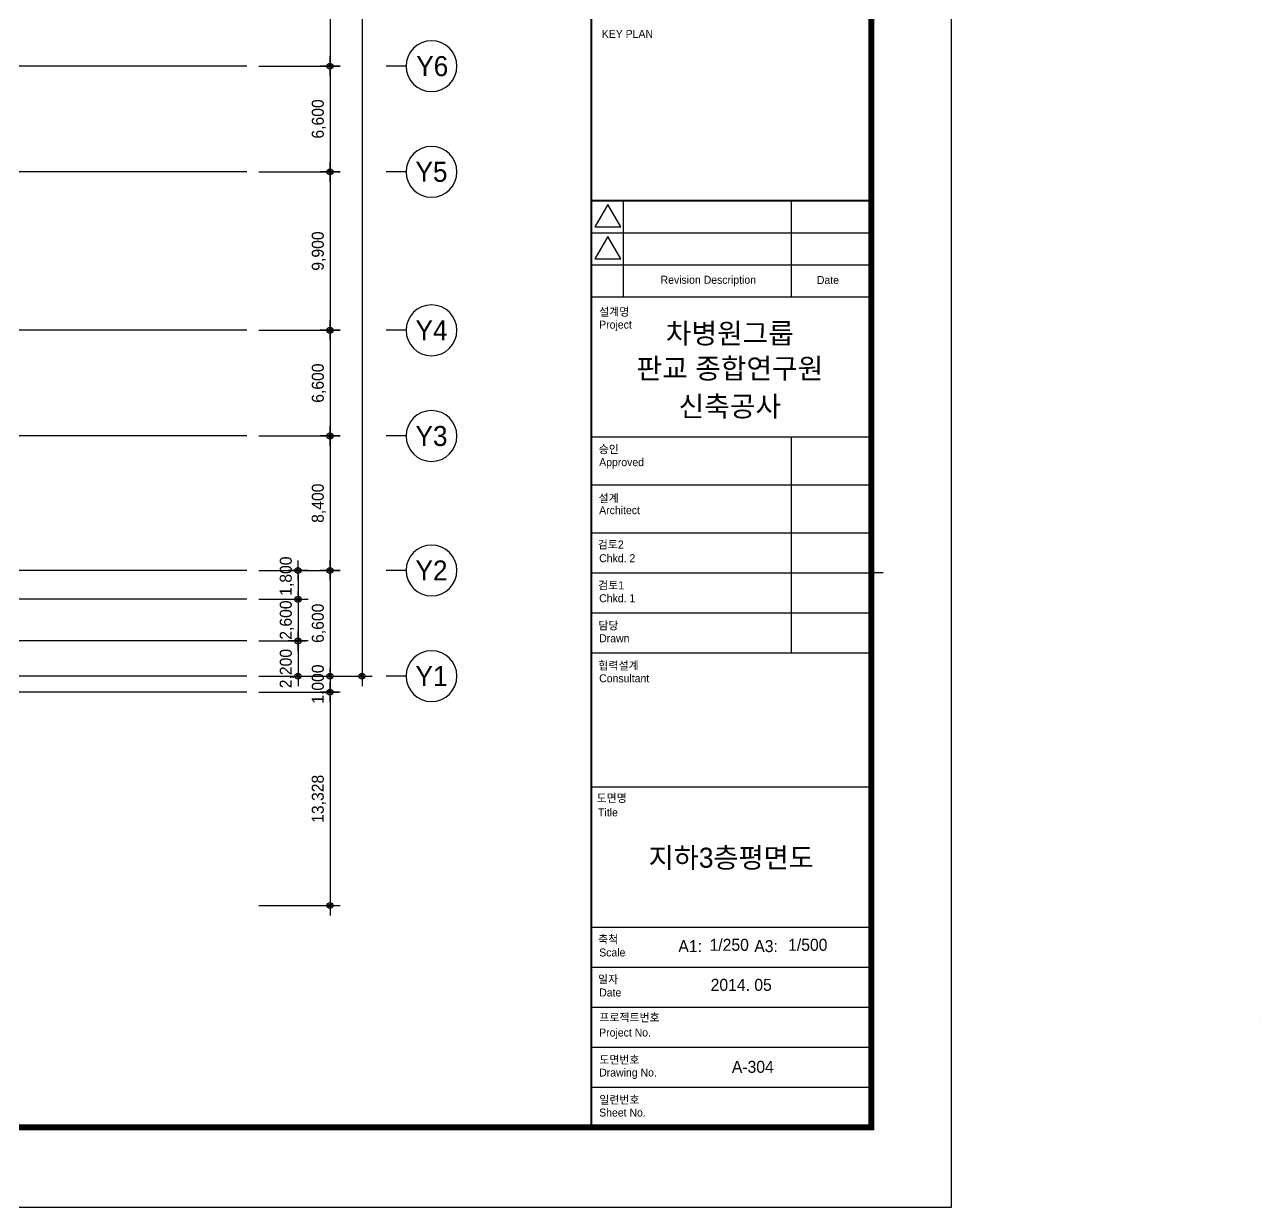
# Model space of a CAD drawing. Header units: metres. Extents: x 630750 to 860239, y 578133 to 726633.
# Drawn here: x 783110 to 860239, y 578133 to 651998 of the extents above; entities that cross this region are included whole.
import ezdxf
from ezdxf.enums import TextEntityAlignment as Align

# ---------------------------------------------------------------- set-up
doc = ezdxf.new("R2010")
doc.units = ezdxf.units.M
doc.header["$LTSCALE"] = 300
doc.layers.get('Defpoints').update_dxf_attribs({"color": 8})
for name, color, linetype in [('001dmp-FORM', 7, 'Continuous'), ('A-CEN-1', 1, 'Continuous'), ('A-DIM', 7, 'Continuous'), ('A-GRID-DIMS', 14, 'Continuous'), ('DIM', 7, 'Continuous')]:
    doc.layers.add(name, color=color, linetype=linetype)
doc.styles.add('TEXT(돋음)', font='')
doc.styles.add('돋움', font='')
doc.styles.get('TEXT(돋음)').set_extended_font_data('Dotum')
doc.styles.get('돋움').set_extended_font_data('Dotum')
doc.dimstyles.new('DIM250', dxfattribs={"dimscale": 250, "dimtxt": 3, "dimasz": 1, "dimexe": 2, "dimexo": 3, "dimgap": 1, "dimtad": 1, "dimdec": 0, "dimzin": 0, "dimdsep": 46, "dimlunit": 6, "dimtxsty": 'TEXT(돋음)', "dimblk": 'Z_DOT', "dimcen": 2.5, "dimdle": 2, "dimclrd": 256, "dimclre": 256, "dimclrt": 3, "dimadec": 0, "dimazin": 0, "dimtfac": 1, "dimtdec": 0, "dimtix": 1, "dimtmove": 2, "dimatfit": 3, "dimldrblk": 'Z_DOT', "dimfxl": 1, "dimtolj": 1, "dimtzin": 0, "dimarcsym": 0})

# ---------------------------------------------------------------- blocks, each defined once
blk = doc.blocks.new('Z_DOT')
at = {"layer": 'DIM', "color": 7}
for p, q in [((-2.5, 0), (2.5, 0)), ((0, -2.5), (0, 2.5))]:
    blk.add_line(p, q, dxfattribs=at)
for radius in [0.75, 0.375]:
    blk.add_circle((0, 0), radius, dxfattribs=at)
blk = doc.blocks.new('*D41')
at = {"layer": 'A-DIM', "lineweight": -2, "transparency": 16777216}
for p, q in [((797736, 649410), (802686, 649410)), ((802186, 649160), (802186, 643060)), ((797736, 642810), (802686, 642810))]:
    blk.add_line(p, q, dxfattribs=at)
at = {"layer": 'Defpoints', "color": 0, "transparency": 16777216}
for p in [(796986, 649410), (796986, 642810), (802186, 642810)]:
    blk.add_point(p, dxfattribs=at)
at = {"layer": 'A-DIM', "lineweight": -2, "transparency": 16777216, "xscale": 250, "yscale": 250, "zscale": 250}
for p, rotation in [((802186, 649410), 90), ((802186, 642810), 270)]:
    blk.add_blockref('Z_DOT', p, dxfattribs=dict(at, rotation=rotation))
at = {"layer": 'A-DIM', "color": 3, "transparency": 16777216, "insert": (801489, 646110), "char_height": 750, "attachment_point": 5, "rotation": 90, "style": 'TEXT(돋음)'}
blk.add_mtext('\\A1;6,600', dxfattribs=at)
blk = doc.blocks.new('*D42')
at = {"layer": 'A-DIM', "lineweight": -2, "transparency": 16777216}
for p, q in [((797736, 617910), (802686, 617910)), ((802186, 617660), (802186, 611560)), ((797736, 611310), (802686, 611310))]:
    blk.add_line(p, q, dxfattribs=at)
at = {"layer": 'Defpoints', "color": 0, "transparency": 16777216}
for p in [(796986, 617910), (796986, 611310), (802186, 611310)]:
    blk.add_point(p, dxfattribs=at)
at = {"layer": 'A-DIM', "lineweight": -2, "transparency": 16777216, "xscale": 250, "yscale": 250, "zscale": 250}
for p, rotation in [((802186, 617910), 90), ((802186, 611310), 270)]:
    blk.add_blockref('Z_DOT', p, dxfattribs=dict(at, rotation=rotation))
at = {"layer": 'A-DIM', "color": 3, "transparency": 16777216, "insert": (801489, 614610), "char_height": 750, "attachment_point": 5, "rotation": 90, "style": 'TEXT(돋음)'}
blk.add_mtext('\\A1;6,600', dxfattribs=at)
blk = doc.blocks.new('*D43')
at = {"layer": 'A-DIM', "lineweight": -2, "transparency": 16777216}
for p, q in [((797736, 617910), (800686, 617910)), ((800186, 617660), (800186, 616360)), ((797736, 616110), (800686, 616110))]:
    blk.add_line(p, q, dxfattribs=at)
at = {"layer": 'Defpoints', "color": 0, "transparency": 16777216}
for p in [(796986, 617910), (796986, 616110), (800186, 616110)]:
    blk.add_point(p, dxfattribs=at)
at = {"layer": 'A-DIM', "lineweight": -2, "transparency": 16777216, "xscale": 250, "yscale": 250, "zscale": 250}
for p, rotation in [((800186, 617910), 90), ((800186, 616110), 270)]:
    blk.add_blockref('Z_DOT', p, dxfattribs=dict(at, rotation=rotation))
at = {"layer": 'A-DIM', "color": 3, "transparency": 16777216, "insert": (799489, 617554), "char_height": 750, "attachment_point": 5, "rotation": 90, "style": 'TEXT(돋음)'}
blk.add_mtext('\\A1;1,800', dxfattribs=at)
blk = doc.blocks.new('*D51')
at = {"layer": 'A-DIM', "lineweight": -2, "transparency": 16777216}
for p, q in [((797736, 613510), (800686, 613510)), ((800186, 613260), (800186, 611560)), ((797736, 611310), (800686, 611310))]:
    blk.add_line(p, q, dxfattribs=at)
at = {"layer": 'Defpoints', "color": 0, "transparency": 16777216}
for p in [(796986, 613510), (796986, 611310), (800186, 611310)]:
    blk.add_point(p, dxfattribs=at)
at = {"layer": 'A-DIM', "lineweight": -2, "transparency": 16777216, "xscale": 250, "yscale": 250, "zscale": 250}
for p, rotation in [((800186, 613510), 90), ((800186, 611310), 270)]:
    blk.add_blockref('Z_DOT', p, dxfattribs=dict(at, rotation=rotation))
at = {"layer": 'A-DIM', "color": 3, "transparency": 16777216, "insert": (799489, 611780), "char_height": 750, "attachment_point": 5, "rotation": 90, "style": 'TEXT(돋음)'}
blk.add_mtext('\\A1;2,200', dxfattribs=at)
blk = doc.blocks.new('*D88')
at = {"layer": 'A-DIM', "lineweight": -2, "transparency": 16777216}
for p, q in [((797736, 610310), (802686, 610310)), ((802186, 610060), (802186, 597232)), ((797736, 596982), (802686, 596982))]:
    blk.add_line(p, q, dxfattribs=at)
at = {"layer": 'Defpoints', "color": 0, "transparency": 16777216}
for p in [(796986, 610310), (796986, 596982), (802186, 596982)]:
    blk.add_point(p, dxfattribs=at)
at = {"layer": 'A-DIM', "lineweight": -2, "transparency": 16777216, "xscale": 250, "yscale": 250, "zscale": 250}
for p, rotation in [((802186, 610310), 90), ((802186, 596982), 270)]:
    blk.add_blockref('Z_DOT', p, dxfattribs=dict(at, rotation=rotation))
at = {"layer": 'A-DIM', "color": 3, "transparency": 16777216, "insert": (801489, 603646), "char_height": 750, "attachment_point": 5, "rotation": 90, "style": 'TEXT(돋음)'}
blk.add_mtext('\\A1;13,328', dxfattribs=at)
blk = doc.blocks.new('*D89')
at = {"layer": 'A-DIM', "lineweight": -2, "transparency": 16777216}
for p, q in [((797736, 696910), (804686, 696910)), ((804186, 696660), (804186, 611560)), ((797736, 611310), (804686, 611310))]:
    blk.add_line(p, q, dxfattribs=at)
at = {"layer": 'Defpoints', "color": 0, "transparency": 16777216}
for p in [(796986, 696910), (796986, 611310), (804186, 611310)]:
    blk.add_point(p, dxfattribs=at)
at = {"layer": 'A-DIM', "lineweight": -2, "transparency": 16777216, "xscale": 250, "yscale": 250, "zscale": 250}
for p, rotation in [((804186, 696910), 90), ((804186, 611310), 270)]:
    blk.add_blockref('Z_DOT', p, dxfattribs=dict(at, rotation=rotation))
at = {"layer": 'A-DIM', "color": 3, "transparency": 16777216, "insert": (803489, 654110), "char_height": 750, "attachment_point": 5, "rotation": 90, "style": 'TEXT(돋음)'}
blk.add_mtext('\\A1;85,600', dxfattribs=at)
blk = doc.blocks.new('*D106')
at = {"layer": 'A-DIM', "lineweight": -2, "transparency": 16777216}
for p, q in [((797736, 642810), (802686, 642810)), ((802186, 642560), (802186, 633160)), ((797736, 632910), (802686, 632910))]:
    blk.add_line(p, q, dxfattribs=at)
at = {"layer": 'Defpoints', "color": 0, "transparency": 16777216}
for p in [(796986, 642810), (796986, 632910), (802186, 632910)]:
    blk.add_point(p, dxfattribs=at)
at = {"layer": 'A-DIM', "lineweight": -2, "transparency": 16777216, "xscale": 250, "yscale": 250, "zscale": 250}
for p, rotation in [((802186, 642810), 90), ((802186, 632910), 270)]:
    blk.add_blockref('Z_DOT', p, dxfattribs=dict(at, rotation=rotation))
at = {"layer": 'A-DIM', "color": 3, "transparency": 16777216, "insert": (801489, 637860), "char_height": 750, "attachment_point": 5, "rotation": 90, "style": 'TEXT(돋음)'}
blk.add_mtext('\\A1;9,900', dxfattribs=at)
blk = doc.blocks.new('*D108')
at = {"layer": 'A-DIM', "lineweight": -2, "transparency": 16777216}
for p, q in [((797736, 659310), (802686, 659310)), ((802186, 659060), (802186, 649660)), ((797736, 649410), (802686, 649410))]:
    blk.add_line(p, q, dxfattribs=at)
at = {"layer": 'Defpoints', "color": 0, "transparency": 16777216}
for p in [(796986, 659310), (796986, 649410), (802186, 649410)]:
    blk.add_point(p, dxfattribs=at)
at = {"layer": 'A-DIM', "lineweight": -2, "transparency": 16777216, "xscale": 250, "yscale": 250, "zscale": 250}
for p, rotation in [((802186, 659310), 90), ((802186, 649410), 270)]:
    blk.add_blockref('Z_DOT', p, dxfattribs=dict(at, rotation=rotation))
at = {"layer": 'A-DIM', "color": 3, "transparency": 16777216, "insert": (801489, 654360), "char_height": 750, "attachment_point": 5, "rotation": 90, "style": 'TEXT(돋음)'}
blk.add_mtext('\\A1;9,900', dxfattribs=at)
blk = doc.blocks.new('*D109')
at = {"layer": 'A-DIM', "lineweight": -2, "transparency": 16777216}
for p, q in [((797736, 632910), (802686, 632910)), ((802186, 632660), (802186, 626560)), ((797736, 626310), (802686, 626310))]:
    blk.add_line(p, q, dxfattribs=at)
at = {"layer": 'Defpoints', "color": 0, "transparency": 16777216}
for p in [(796986, 632910), (796986, 626310), (802186, 626310)]:
    blk.add_point(p, dxfattribs=at)
at = {"layer": 'A-DIM', "lineweight": -2, "transparency": 16777216, "xscale": 250, "yscale": 250, "zscale": 250}
for p, rotation in [((802186, 632910), 90), ((802186, 626310), 270)]:
    blk.add_blockref('Z_DOT', p, dxfattribs=dict(at, rotation=rotation))
at = {"layer": 'A-DIM', "color": 3, "transparency": 16777216, "insert": (801489, 629610), "char_height": 750, "attachment_point": 5, "rotation": 90, "style": 'TEXT(돋음)'}
blk.add_mtext('\\A1;6,600', dxfattribs=at)
blk = doc.blocks.new('*D110')
at = {"layer": 'A-DIM', "lineweight": -2, "transparency": 16777216}
for p, q in [((797736, 626310), (802686, 626310)), ((802186, 626060), (802186, 618160)), ((797736, 617910), (802686, 617910))]:
    blk.add_line(p, q, dxfattribs=at)
at = {"layer": 'Defpoints', "color": 0, "transparency": 16777216}
for p in [(796986, 626310), (796986, 617910), (802186, 617910)]:
    blk.add_point(p, dxfattribs=at)
at = {"layer": 'A-DIM', "lineweight": -2, "transparency": 16777216, "xscale": 250, "yscale": 250, "zscale": 250}
for p, rotation in [((802186, 626310), 90), ((802186, 617910), 270)]:
    blk.add_blockref('Z_DOT', p, dxfattribs=dict(at, rotation=rotation))
at = {"layer": 'A-DIM', "color": 3, "transparency": 16777216, "insert": (801489, 622110), "char_height": 750, "attachment_point": 5, "rotation": 90, "style": 'TEXT(돋음)'}
blk.add_mtext('\\A1;8,400', dxfattribs=at)
blk = doc.blocks.new('*D115')
at = {"layer": 'A-DIM', "lineweight": -2, "transparency": 16777216}
for p, q in [((802186, 611560), (802186, 611810)), ((797736, 611310), (802686, 611310)), ((802186, 611310), (802186, 610310)), ((797736, 610310), (802686, 610310)), ((802186, 610060), (802186, 609810))]:
    blk.add_line(p, q, dxfattribs=at)
at = {"layer": 'Defpoints', "color": 0, "transparency": 16777216}
for p in [(796986, 611310), (796986, 610310), (802186, 610310)]:
    blk.add_point(p, dxfattribs=at)
at = {"layer": 'A-DIM', "lineweight": -2, "transparency": 16777216, "xscale": 250, "yscale": 250, "zscale": 250}
for p, rotation in [((802186, 611310), 270), ((802186, 610310), 90)]:
    blk.add_blockref('Z_DOT', p, dxfattribs=dict(at, rotation=rotation))
at = {"layer": 'A-DIM', "color": 3, "transparency": 16777216, "insert": (801489, 610810), "char_height": 750, "attachment_point": 5, "rotation": 90, "style": 'TEXT(돋음)'}
blk.add_mtext('\\A1;1,000', dxfattribs=at)
blk = doc.blocks.new('*D74')
at = {"layer": 'A-DIM', "lineweight": -2, "transparency": 16777216}
for p, q in [((800186, 616360), (800186, 616610)), ((797736, 616110), (800686, 616110)), ((800186, 616110), (800186, 613510)), ((797736, 613510), (800686, 613510)), ((800186, 613260), (800186, 613010))]:
    blk.add_line(p, q, dxfattribs=at)
at = {"layer": 'Defpoints', "color": 0, "transparency": 16777216}
for p in [(796986, 616110), (796986, 613510), (800186, 613510)]:
    blk.add_point(p, dxfattribs=at)
at = {"layer": 'A-DIM', "lineweight": -2, "transparency": 16777216, "xscale": 250, "yscale": 250, "zscale": 250}
for p, rotation in [((800186, 616110), 270), ((800186, 613510), 90)]:
    blk.add_blockref('Z_DOT', p, dxfattribs=dict(at, rotation=rotation))
at = {"layer": 'A-DIM', "color": 3, "transparency": 16777216, "insert": (799489, 614810), "char_height": 750, "attachment_point": 5, "rotation": 90, "style": 'TEXT(돋음)'}
blk.add_mtext('\\A1;2,600', dxfattribs=at)
blk = doc.blocks.new('주열마킹')
blk.add_line((0, 5), (0, 0))
blk.add_circle((0, 11.35), 6.35)
at = {"color": 3, "style": '돋움'}
blk.add_attdef('NO', text='', height=5, dxfattribs=at).set_placement((0, 11.35), align=Align.MIDDLE_CENTER)
blk = doc.blocks.new('xref-sheet(건축)')
h = blk.add_hatch(color=7)
edge = h.paths.add_edge_path()
edge.add_spline(control_points=[(9178.9, 471), (9179.1, 471), (9179.3, 471), (9179.5, 471), (9179.5, 471), (9179.5, 471), (9179.5, 470.9), (9179.5, 470.8), (9179.5, 470.7), (9179.5, 470.6), (9179.3, 470.6), (9179.1, 470.6), (9178.8, 470.6), (9178.8, 470.6), (9178.8, 470.6), (9178.8, 470.7), (9178.9, 470.8), (9178.9, 470.9), (9178.9, 471)], knot_values=[0, 0, 0, 0, 1, 1, 1, 2, 2, 2, 3, 3, 3, 4, 4, 4, 5, 5, 5, 6, 6, 6, 6], degree=3, periodic=0)
at = {"layer": '001dmp-FORM'}
for p, q in [((7584.2, 2449.7), (7551.7, 2505.8)), ((7590, 2515), (7590, 2275)), ((8010, 2515), (8010, 2275)), ((7519.2, 2449.7), (7584.2, 2449.7)), ((7510, 2435), (8210, 2435)), ((7584.2, 2369.7), (7551.7, 2425.8)), ((7510, 2355), (8210, 2355)), ((7519.2, 2369.7), (7584.2, 2369.7)), ((7510, 2275), (8210, 2275)), ((7510, 1925), (8210, 1925)), ((8010, 1925), (8010, 1385)), ((7510, 1805), (8210, 1805)), ((7510, 1685), (8210, 1685)), ((7510, 1585), (8210, 1585)), ((8240, 1585), (8210, 1585)), ((7510, 1485), (8210, 1485)), ((7510, 1385), (8210, 1385)), ((8210, 1050), (7510, 1050)), ((7510, 700), (8210, 700)), ((7510, 600), (8210, 600)), ((7510, 500), (8210, 500)), ((7510, 400), (8210, 400)), ((7510, 300), (8210, 300))]:
    blk.add_line(p, q, dxfattribs=at)
at = {"layer": '001dmp-FORM', "color": 30}
blk.add_lwpolyline([(8410, 5940), (0, 5940), (0, 0), (8410, 0)], close=True, dxfattribs=at)
at = {"layer": '001dmp-FORM', "const_width": 15}
blk.add_lwpolyline([(300, 200), (300, 5740), (8210, 5740), (8210, 200)], close=True, dxfattribs=at)
at = {"layer": '001dmp-FORM', "const_width": 5}
for points in [[(7510, 200), (7510, 5740)], [(7510, 2515), (8210, 2515)]]:
    blk.add_lwpolyline(points, dxfattribs=at)
at = {"layer": '001dmp-FORM'}
for points in [[(7551.7, 2505.8), (7519.2, 2449.7)], [(7551.7, 2425.8), (7519.2, 2369.7)]]:
    blk.add_lwpolyline(points, dxfattribs=at)
at = {"layer": '001dmp-FORM', "color": 3, "linetype": 'Continuous', "style": '돋움'}
for s, p in [('KEY PLAN', (7536.5, 2921.7)), ('승인', (7528.8, 1883.9)), ('설계', (7528.5, 1761.6)), ('검토2', (7526.5, 1645.9)), ('검토1', (7527.4, 1543.8)), ('담당', (7528.1, 1443.6)), ('협력설계', (7528.1, 1343.6)), ('도면명', (7523.7, 1012.4)), ('축척', (7527.2, 659.4)), ('일자', (7527.2, 559.4)), ('프로젝트번호', (7530.5, 464.1)), ('도면번호', (7530.3, 358.6)), ('일련번호', (7530.3, 258.6))]:
    blk.add_text(s, height=20, dxfattribs=at).set_placement(p)
for s, p in [('Revision Description', (7802.7, 2317.3)), ('Date', (8101.6, 2316.7))]:
    blk.add_text(s, height=20, dxfattribs=at).set_placement(p, align=Align.MIDDLE_CENTER)
for s, p in [('설계명', (7530, 2237.3)), ('Project', (7530, 2205.3)), ('Approved', (7530, 1861.7)), ('Architect', (7530, 1741.7)), ('Chkd. 2', (7530, 1621.7)), ('Chkd. 1', (7530, 1521.7)), ('Drawn', (7530, 1421.7)), ('Consultant', (7530, 1321.7)), ('Title', (7527.2, 986.7)), ('Scale', (7530, 636.7)), ('Date', (7530, 536.7)), ('Project No.', (7530, 436.7)), ('Drawing No.', (7530, 336.7)), ('Sheet No.', (7530, 236.7))]:
    blk.add_text(s, height=20, dxfattribs=at).set_placement(p, align=Align.MIDDLE_LEFT)
at = {"layer": '001dmp-FORM', "color": 3, "style": '돋움'}
for s, p in [('차병원그룹', (7856.6, 2184)), ('판교 종합연구원', (7856.6, 2096.7)), ('신축공사', (7856.6, 2001.8))]:
    blk.add_text(s, height=51, dxfattribs=at).set_placement(p, align=Align.MIDDLE)
for s, p in [('A1:            A3:      ', (7884.9, 652.5)), ('2014. 05', (7884.9, 555.8))]:
    blk.add_text(s, height=30, rotation=0, dxfattribs=at).set_placement(p, align=Align.MIDDLE_CENTER)

msp = doc.modelspace()

# ---------------------------------------------------------------- linework, layer by layer
at = {"layer": 'A-CEN-1', "linetype": 'Continuous'}
for p, q in [((796986.4, 649410.2), (657202.6, 649410.2)), ((796986.4, 642810.2), (706331.8, 642810.2)), ((796986.4, 632910.2), (735004.4, 632910.2)), ((796986.4, 626310.2), (744904.4, 626310.2)), ((796986.4, 617910.2), (744904.4, 617910.2)), ((796986.4, 616110.2), (753322.5, 616110.2)), ((796986.4, 613510.2), (761246.9, 613510.2)), ((796986.4, 611310.2), (768206.9, 611310.2)), ((796986.4, 610310.2), (703228.6, 610310.2))]:
    msp.add_line(p, q, dxfattribs=at)

# ---------------------------------------------------------------- block references
at = {"xscale": 24.99999135418329, "yscale": 24.99999133078381, "zscale": 24.99999133122849}
msp.add_blockref('xref-sheet(건축)', (630750, 578132.8), dxfattribs=at)
at = {"layer": 'A-GRID-DIMS'}
ref = msp.add_blockref('주열마킹', (805686.3, 649410.2), dxfattribs=dict(at, xscale=-250.0000000006985, yscale=250, zscale=250, rotation=269.9999997677735))
ref.add_attrib('NO', 'Y6', dxfattribs={"layer": '0', "color": 3, "height": 1250, "rotation": 360, "style": '돋움'}).set_placement((808572.5, 649410.2, 0), align=Align.MIDDLE_CENTER)
ref = msp.add_blockref('주열마킹', (805686.3, 642810.2), dxfattribs=dict(at, xscale=-250.0000000006985, yscale=250, zscale=250, rotation=269.9999997677735))
ref.add_attrib('NO', 'Y5', dxfattribs={"layer": '0', "color": 3, "height": 1250, "rotation": 360, "style": '돋움'}).set_placement((808523.8, 642810.2, 0), align=Align.MIDDLE_CENTER)
ref = msp.add_blockref('주열마킹', (805686.3, 632910.2), dxfattribs=dict(at, xscale=-250.0000000006985, yscale=250, zscale=250, rotation=269.9999997677735))
ref.add_attrib('NO', 'Y4', dxfattribs={"layer": '0', "color": 3, "height": 1250, "rotation": 360, "style": '돋움'}).set_placement((808523.8, 632910.2, 0), align=Align.MIDDLE_CENTER)
ref = msp.add_blockref('주열마킹', (805686.3, 626310.2), dxfattribs=dict(at, xscale=-250.0000000006985, yscale=250, zscale=250, rotation=269.9999997677735))
ref.add_attrib('NO', 'Y3', dxfattribs={"layer": '0', "color": 3, "height": 1250, "rotation": 360, "style": '돋움'}).set_placement((808523.8, 626310.2, 0), align=Align.MIDDLE_CENTER)
ref = msp.add_blockref('주열마킹', (805686.3, 617910.2), dxfattribs=dict(at, xscale=-250.0000000006985, yscale=250, zscale=250, rotation=269.9999997677735))
ref.add_attrib('NO', 'Y2', dxfattribs={"layer": '0', "color": 3, "height": 1250, "rotation": 360, "style": '돋움'}).set_placement((808523.8, 617910.2, 0), align=Align.MIDDLE_CENTER)
ref = msp.add_blockref('주열마킹', (805686.3, 611310.2), dxfattribs=dict(at, xscale=-250.0000000006985, yscale=250, zscale=250, rotation=269.9999997677735))
ref.add_attrib('NO', 'Y1', dxfattribs={"layer": '0', "color": 3, "height": 1250, "rotation": 360, "style": '돋움'}).set_placement((808523.8, 611310.2, 0), align=Align.MIDDLE_CENTER)

# ---------------------------------------------------------------- texts
at = {"layer": '001dmp-FORM', "color": 3, "style": '돋움'}
for s, height, p in [('지하3층평면도', 1250, (827250.1, 599967.9)), ('1/250         1/500', 750, (829577.5, 594527)), ('A-304', 750, (828598, 586905.1))]:
    msp.add_text(s, height=height, rotation=0.000018, dxfattribs=at).set_placement(p, align=Align.MIDDLE_CENTER)

# ---------------------------------------------------------------- dimensions: what is measured, and where the dimension line sits
at = {"layer": 'A-DIM'}
for base, p1, p2, picture, middle in [((804186.4, 611310.2), (796986.4, 696910.2), (796986.4, 611310.2), '*D89', (803488.6, 654110.2)), ((802186.4, 649410.2), (796986.4, 659310.2), (796986.4, 649410.2), '*D108', (801488.6, 654360.2)), ((802186.4, 642810.2), (796986.4, 649410.2), (796986.4, 642810.2), '*D41', (801488.6, 646110.2)), ((802186.4, 632910.2), (796986.4, 642810.2), (796986.4, 632910.2), '*D106', (801488.6, 637860.2)), ((802186.4, 626310.2), (796986.4, 632910.2), (796986.4, 626310.2), '*D109', (801488.6, 629610.2)), ((802186.4, 617910.2), (796986.4, 626310.2), (796986.4, 617910.2), '*D110', (801488.6, 622110.2)), ((802186.4, 611310.2), (796986.4, 617910.2), (796986.4, 611310.2), '*D42', (801488.6, 614610.2)), ((800186.4, 613510.2), (796986.4, 616110.2), (796986.4, 613510.2), '*D74', (799488.6, 614810.2))]:
    dim = msp.add_linear_dim(base=base, p1=p1, p2=p2, angle=90, dimstyle='DIM250', dxfattribs=at)
    dim.commit()
    dim.dimension.update_dxf_attribs({"geometry": picture, "text_midpoint": middle})
for base, p1, p2, picture, middle in [((800186.4, 616110.2), (796986.4, 617910.2), (796986.4, 616110.2), '*D43', (799488.6, 617553.6)), ((800186.4, 611310.2), (796986.4, 613510.2), (796986.4, 611310.2), '*D51', (799488.6, 611779.7))]:
    dim = msp.add_linear_dim(base=base, p1=p1, p2=p2, angle=90, dimstyle='DIM250', dxfattribs=at)
    dim.commit()
    dim.dimension.update_dxf_attribs({"geometry": picture, "text_midpoint": middle, "dimtype": 160})
for p1, p2, picture, middle in [((796986.4, 611310.2), (796986.4, 610310.2), '*D115', (801488.6, 610810.2)), ((796986.4, 610310.2), (796986.4, 596982.1), '*D88', (801488.6, 603646.2))]:
    dim = msp.add_aligned_dim(p1=p1, p2=p2, distance=5200, dimstyle='DIM250', dxfattribs=at)
    dim.commit()
    dim.dimension.update_dxf_attribs({"geometry": picture, "text_midpoint": middle})

doc.saveas('drawing.dxf')
